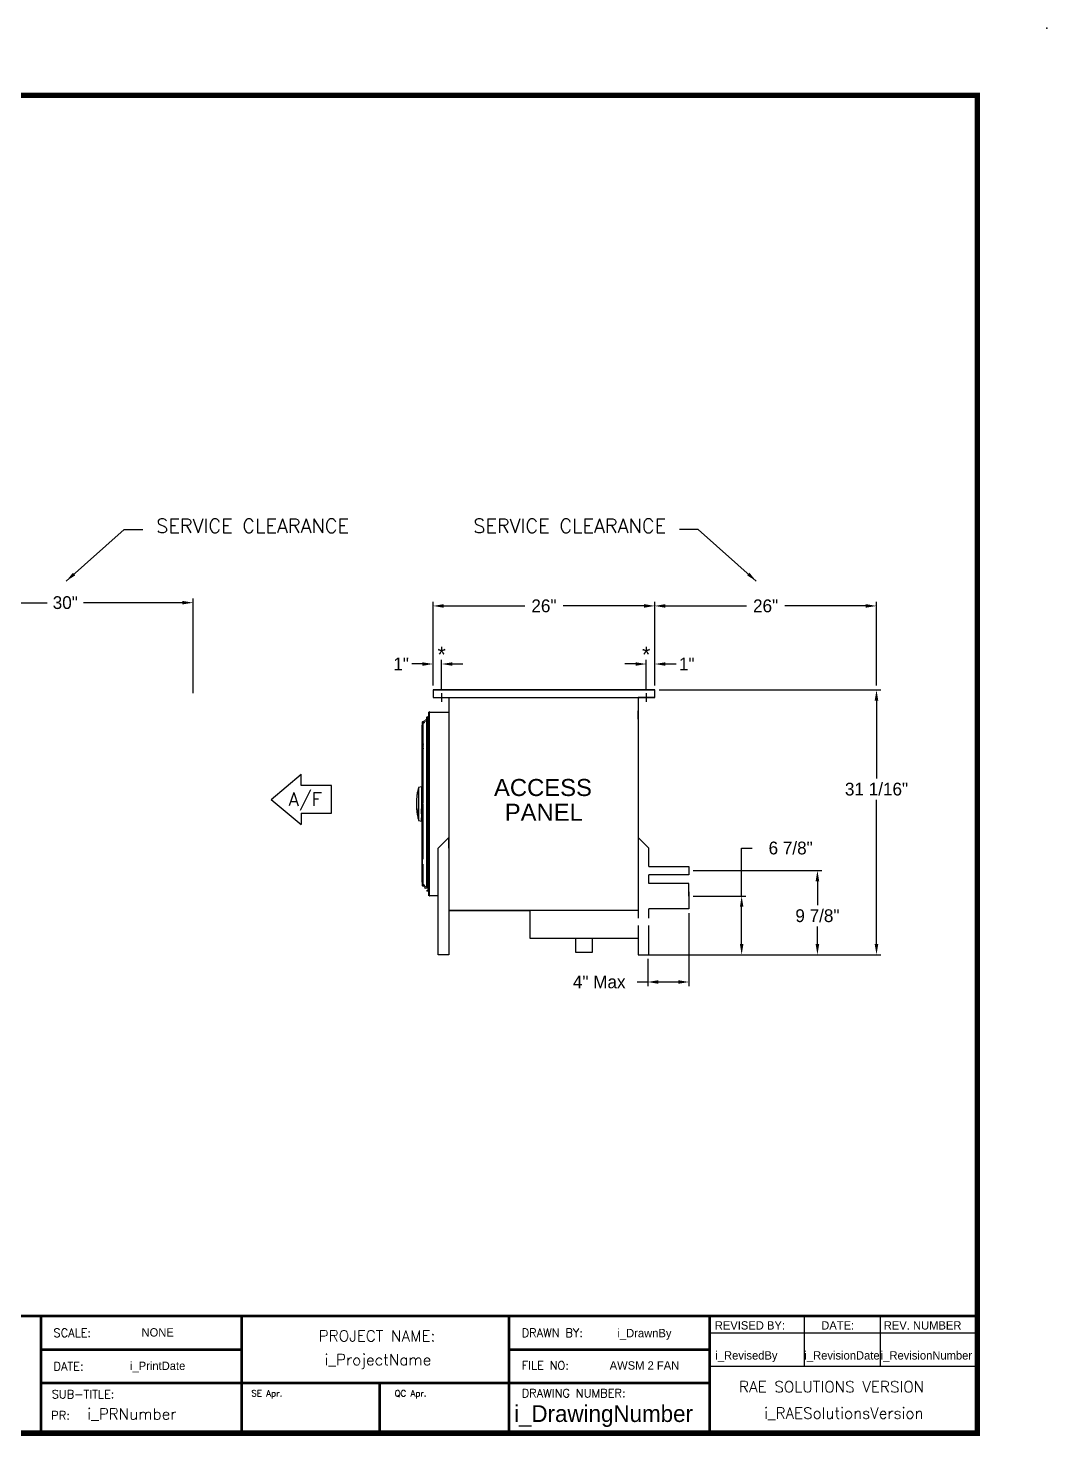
# Model space of a CAD drawing. Extents: x -12 to 259, y -8 to 165.
# Drawn here: x 139.7 to 259.2, y -0.3 to 164.8 of the extents above; entities that cross this region are included whole.
import ezdxf
from ezdxf.enums import TextEntityAlignment as Align

# ---------------------------------------------------------------- set-up
doc = ezdxf.new("R2010")
doc.units = 0
doc.header["$MEASUREMENT"] = 0
doc.layers.get('0').update_dxf_attribs({"linetype": 'CONTINUOUS'})
doc.layers.get('Defpoints').update_dxf_attribs({"linetype": 'CONTINUOUS'})
doc.layers.add('0 Unit', color=7, linetype='CONTINUOUS')
doc.styles.add('dimentions', font='arial.ttf')
doc.styles.add('SIMPLEX', font='SIMPLEX')
doc.dimstyles.get("Standard").update_dxf_attribs({"dimtxt": 1.5, "dimasz": 1.25, "dimexe": 0.5, "dimexo": 0.5, "dimgap": 0.5, "dimtad": 0, "dimtih": 1, "dimtoh": 1, "dimdec": 4, "dimzin": 0, "dimdsep": 46, "dimlunit": 5, "dimtxsty": 'STANDARD', "dimcen": 0.09, "dimadec": 0, "dimazin": 0, "dimtfac": 1, "dimtdec": 4, "dimtofl": 0, "dimtmove": 0, "dimatfit": 3, "dimfxl": 1, "dimfrac": 2, "dimtolj": 1, "dimtzin": 0, "dimarcsym": 0})

# ---------------------------------------------------------------- blocks, each defined once
blk = doc.blocks.new('*D59')
at = {"layer": '0 Unit', "color": 0, "lineweight": -2}
for p, q in [((129.08, 86.79), (129.08, 97.9)), ((159.08, 86.79), (159.08, 97.9)), ((130.33, 97.4), (141.95, 97.4)), ((157.83, 97.4), (146.2, 97.4))]:
    blk.add_line(p, q, dxfattribs=at)
at = {"layer": '0 Unit', "color": 0}
for points in [[(130.33, 97.61), (130.33, 97.2), (129.08, 97.4)], [(157.83, 97.61), (157.83, 97.2), (159.08, 97.4)]]:
    blk.add_solid(points, dxfattribs=at)
at = {"layer": 'Defpoints', "color": 0}
for p in [(159.08, 97.4), (129.08, 86.29), (159.08, 86.29)]:
    blk.add_point(p, dxfattribs=at)
at = {"layer": '0 Unit', "color": 0, "insert": (144.08, 97.4), "char_height": 1.5, "attachment_point": 5}
blk.add_mtext('\\A1;30"', dxfattribs=at)
blk = doc.blocks.new('*D73')
at = {"color": 0, "lineweight": -2}
for p, q in [((213.73, 87.17), (239.74, 87.17)), ((239.24, 85.92), (239.24, 76.78)), ((239.24, 57.36), (239.24, 74.28)), ((212.42, 56.11), (239.74, 56.11))]:
    blk.add_line(p, q, dxfattribs=at)
at = {"color": 0}
for points in [[(239.03, 85.92), (239.45, 85.92), (239.24, 87.17)], [(239.03, 57.36), (239.45, 57.36), (239.24, 56.11)]]:
    blk.add_solid(points, dxfattribs=at)
at = {"layer": 'Defpoints', "color": 0}
for p in [(213.23, 87.17), (211.92, 56.11), (239.24, 56.11)]:
    blk.add_point(p, dxfattribs=at)
at = {"color": 0, "insert": (239.24, 75.53), "char_height": 1.5, "attachment_point": 5}
blk.add_mtext('\\A1;31 1/16"', dxfattribs=at)
blk = doc.blocks.new('*D74')
at = {"color": 0, "lineweight": -2}
for p, q in [((187.23, 87.67), (187.23, 97.52)), ((213.23, 87.67), (213.23, 97.52)), ((188.48, 97.02), (197.98, 97.02)), ((211.98, 97.02), (202.48, 97.02))]:
    blk.add_line(p, q, dxfattribs=at)
at = {"color": 0}
for points in [[(188.48, 97.23), (188.48, 96.81), (187.23, 97.02)], [(211.98, 97.23), (211.98, 96.81), (213.23, 97.02)]]:
    blk.add_solid(points, dxfattribs=at)
at = {"layer": 'Defpoints', "color": 0}
for p in [(213.23, 97.02), (187.23, 87.17), (213.23, 87.17)]:
    blk.add_point(p, dxfattribs=at)
at = {"color": 0, "insert": (200.23, 97.02), "char_height": 1.5, "attachment_point": 5}
blk.add_mtext('\\A1;26"', dxfattribs=at)
blk = doc.blocks.new('*D75')
at = {"color": 0, "lineweight": -2}
for p, q in [((185.98, 90.21), (184.73, 90.21)), ((187.23, 87.67), (187.23, 90.71)), ((188.23, 87.29), (188.23, 90.71)), ((189.48, 90.21), (190.73, 90.21))]:
    blk.add_line(p, q, dxfattribs=at)
at = {"color": 0}
for points in [[(185.98, 90.41), (185.98, 90), (187.23, 90.21)], [(189.48, 90.41), (189.48, 90), (188.23, 90.21)]]:
    blk.add_solid(points, dxfattribs=at)
at = {"layer": 'Defpoints', "color": 0}
for p in [(187.23, 90.21), (187.23, 87.17), (188.23, 86.79)]:
    blk.add_point(p, dxfattribs=at)
at = {"color": 0, "insert": (183.48, 90.21), "char_height": 1.5, "attachment_point": 5}
blk.add_mtext('\\A1;1"', dxfattribs=at)
blk = doc.blocks.new('*D76')
at = {"color": 0, "lineweight": -2}
for p, q in [((210.98, 90.21), (209.73, 90.21)), ((212.23, 87.29), (212.23, 90.71)), ((213.23, 87.67), (213.23, 90.71)), ((214.48, 90.21), (215.73, 90.21))]:
    blk.add_line(p, q, dxfattribs=at)
at = {"color": 0}
for points in [[(210.98, 90.41), (210.98, 90), (212.23, 90.21)], [(214.48, 90.41), (214.48, 90), (213.23, 90.21)]]:
    blk.add_solid(points, dxfattribs=at)
at = {"layer": 'Defpoints', "color": 0}
for p in [(213.23, 90.21), (212.23, 86.79), (213.23, 87.17)]:
    blk.add_point(p, dxfattribs=at)
at = {"color": 0, "insert": (216.98, 90.21), "char_height": 1.5, "attachment_point": 5}
blk.add_mtext('\\A1;1"', dxfattribs=at)
blk = doc.blocks.new('*D77')
at = {"color": 0, "lineweight": -2}
for p, q in [((213.23, 87.67), (213.23, 97.52)), ((239.23, 87.67), (239.23, 97.52)), ((214.48, 97.02), (223.98, 97.02)), ((237.98, 97.02), (228.48, 97.02))]:
    blk.add_line(p, q, dxfattribs=at)
at = {"color": 0}
for points in [[(214.48, 97.23), (214.48, 96.81), (213.23, 97.02)], [(237.98, 97.23), (237.98, 96.81), (239.23, 97.02)]]:
    blk.add_solid(points, dxfattribs=at)
at = {"layer": 'Defpoints', "color": 0}
for p in [(239.23, 97.02), (213.23, 87.17), (239.23, 87.17)]:
    blk.add_point(p, dxfattribs=at)
at = {"color": 0, "insert": (226.23, 97.02), "char_height": 1.5, "attachment_point": 5}
blk.add_mtext('\\A1;26"', dxfattribs=at)
blk = doc.blocks.new('*D78')
at = {"color": 0, "linetype": 'Continuous', "lineweight": -2}
for p, q in [((217.73, 65.98), (232.81, 65.98)), ((232.31, 64.73), (232.31, 61.93)), ((232.31, 57.36), (232.31, 59.43)), ((213.04, 56.11), (232.81, 56.11))]:
    blk.add_line(p, q, dxfattribs=at)
at = {"color": 0, "linetype": 'Continuous'}
for points in [[(232.1, 64.73), (232.52, 64.73), (232.31, 65.98)], [(232.1, 57.36), (232.52, 57.36), (232.31, 56.11)]]:
    blk.add_solid(points, dxfattribs=at)
at = {"layer": 'Defpoints', "color": 0, "linetype": 'Continuous'}
for p in [(217.23, 65.98), (232.31, 65.98), (212.54, 56.11)]:
    blk.add_point(p, dxfattribs=at)
at = {"color": 0, "linetype": 'Continuous', "insert": (232.31, 60.68), "char_height": 1.5, "attachment_point": 5}
blk.add_mtext('\\A1;9 7/8"', dxfattribs=at)
blk = doc.blocks.new('*D79')
at = {"color": 0, "lineweight": -2}
for p, q in [((223.42, 62.98), (223.42, 68.62)), ((223.42, 68.62), (224.67, 68.62)), ((217.73, 62.98), (223.92, 62.98)), ((223.42, 57.36), (223.42, 61.73)), ((217.73, 56.11), (223.92, 56.11))]:
    blk.add_line(p, q, dxfattribs=at)
at = {"color": 0}
for points in [[(223.22, 61.73), (223.63, 61.73), (223.42, 62.98)], [(223.22, 57.36), (223.63, 57.36), (223.42, 56.11)]]:
    blk.add_solid(points, dxfattribs=at)
at = {"layer": 'Defpoints', "color": 0}
for p in [(217.23, 62.98), (223.42, 62.98), (217.23, 56.11)]:
    blk.add_point(p, dxfattribs=at)
at = {"color": 0, "insert": (229.17, 68.62), "char_height": 1.5, "attachment_point": 5}
blk.add_mtext('\\A1;6 7/8"', dxfattribs=at)

msp = doc.modelspace()

# ---------------------------------------------------------------- linework, layer by layer
at = {"lineweight": 30}
for p, q in [((187.22785, 87.16614), (190.47785, 87.16614)), ((187.22785, 87.16614), (213.22785, 87.16614)), ((187.22785, 87.16614), (187.22785, 86.29114)), ((213.22785, 87.16614), (187.22785, 87.16614)), ((187.22785, 86.29114), (213.22785, 86.29114)), ((213.22785, 86.29114), (213.22785, 87.16614)), ((168.21517, 74.32653), (171.75635, 77.2774)), ((171.75635, 75.94951), (171.75635, 77.2774)), ((175.29754, 75.94951), (171.75635, 75.94951)), ((175.29754, 72.70355), (175.29754, 75.94951)), ((168.21517, 74.32653), (171.75635, 71.37566)), ((171.75635, 72.70355), (171.75635, 71.37566)), ((171.75635, 72.70355), (175.29754, 72.70355))]:
    msp.add_line(p, q, dxfattribs=at)
for p, q in [((187.22785, 86.29114), (188.22785, 86.29114)), ((188.22785, 86.79114), (188.22785, 85.79114)), ((189.0716, 86.29114), (189.0716, 61.29114)), ((189.0716, 86.29114), (189.0716, 56.11414)), ((213.22785, 86.29114), (211.29035, 86.29114)), ((211.29035, 86.29114), (211.29035, 61.29114)), ((211.29035, 86.29114), (211.29035, 60.41614)), ((212.22785, 86.79114), (212.22785, 85.79114)), ((186.71722, 84.57855), (189.16535, 84.57855)), ((189.0716, 85.06171), (189.0716, 62.52057)), ((211.29035, 83.72864), (211.29035, 84.72864)), ((189.0716, 69.86414), (187.8216, 68.61414)), ((189.0716, 68.61414), (189.0716, 69.86414)), ((211.29035, 69.86414), (212.54035, 68.61414)), ((187.8216, 56.11414), (187.8216, 68.61414)), ((212.54035, 66.47864), (212.54035, 68.61414)), ((212.54035, 66.47864), (217.22785, 66.47864)), ((217.22785, 66.47864), (217.22785, 65.47864)), ((212.54035, 64.47864), (212.54035, 65.47864)), ((217.22785, 65.47864), (212.54035, 65.47864)), ((217.22785, 64.47864), (212.54035, 64.47864)), ((217.22785, 62.97864), (217.22785, 64.47864)), ((217.22785, 63.47864), (217.22785, 62.47864)), ((217.22785, 62.97864), (217.22785, 61.47864)), ((211.29035, 61.29114), (189.0716, 61.29114)), ((189.0716, 61.29114), (198.5716, 61.29114)), ((198.5716, 61.29114), (198.5716, 58.66614)), ((211.29035, 61.29114), (211.29035, 60.41614)), ((212.54035, 60.41614), (212.54035, 61.47864)), ((217.22785, 61.47864), (212.54035, 61.47864)), ((211.29035, 59.54114), (211.29035, 58.72864)), ((211.29035, 59.54114), (211.29035, 56.11414)), ((212.54035, 56.11414), (212.54035, 59.54114)), ((198.5716, 58.66614), (198.5716, 58.04114)), ((198.5716, 58.04114), (211.29035, 58.04114)), ((203.92391, 58.04114), (203.92391, 56.40202)), ((203.92391, 58.04114), (205.93803, 58.04114)), ((205.93803, 56.40202), (205.93803, 58.04114)), ((203.92391, 56.40202), (205.93803, 56.40202)), ((189.0716, 56.11414), (187.8216, 56.11414)), ((211.29035, 56.11414), (212.54035, 56.11414)), ((141.2248, 13.73019), (219.68301, 13.73019)), ((141.2248, 0.00001), (141.2248, 13.73019)), ((164.76226, 13.73019), (164.76226, 0.00001)), ((196.14554, 13.73019), (196.14554, 5.88437)), ((219.68301, 13.73019), (219.68301, 0.00001)), ((219.68301, 13.73019), (251.06629, 13.73019)), ((219.68301, 13.73019), (219.68301, 11.76874)), ((230.75634, 13.73019), (230.75634, 7.84583)), ((239.6742, 13.73019), (239.6742, 7.84583)), ((219.68301, 11.76874), (251.06629, 11.76874)), ((164.76226, 9.80728), (141.2248, 9.80728)), ((196.14554, 9.80728), (219.68301, 9.80728)), ((196.14554, 5.88437), (196.14554, 9.80728)), ((219.68301, 7.84583), (251.06629, 7.84583)), ((219.68301, 5.88437), (141.2248, 5.88437)), ((180.94426, 5.88437), (180.94426, 0.00001)), ((196.14554, 5.88437), (196.14554, 0.00001))]:
    msp.add_line(p, q)
at = {"color": 7, "linetype": 'Continuous', "lineweight": 25}
for p, q in [((186.80048, 63.01424), (186.80048, 84.58904)), ((185.91997, 82.99455), (185.91997, 64.60872)), ((185.95392, 83.3725), (185.95392, 64.23077)), ((186.06416, 80.85413), (186.06416, 83.37244)), ((186.2426, 83.54047), (186.12033, 83.45139)), ((186.18423, 83.36156), (186.2426, 83.40409)), ((186.47115, 83.70699), (186.35284, 83.62078)), ((186.35284, 83.48441), (186.47115, 83.57061)), ((186.47115, 83.93943), (186.47115, 64.03267)), ((186.56171, 83.99849), (186.56171, 83.98165)), ((186.58139, 63.95235), (186.58139, 83.93935)), ((186.58139, 83.65092), (186.59775, 83.66284)), ((186.67194, 83.81302), (186.67194, 83.99849)), ((186.02516, 80.77944), (186.02784, 80.79276)), ((186.06416, 80.56928), (186.06416, 80.78159)), ((186.06416, 80.34989), (186.06416, 80.56926)), ((186.06416, 73.8393), (186.06416, 80.27171)), ((185.85844, 75.82136), (185.52037, 75.73077)), ((185.52037, 75.73077), (185.52037, 72.43753)), ((185.91997, 75.82132), (185.85823, 75.82132)), ((185.2684, 73.80164), (185.26935, 73.71451)), ((185.26935, 73.88877), (185.26863, 73.84576)), ((185.85831, 73.24216), (185.91997, 73.23035)), ((185.92508, 73.17844), (185.85831, 73.24216)), ((186.06416, 67.32886), (186.06416, 73.76322)), ((185.52037, 72.43753), (185.52037, 71.8725)), ((185.52037, 71.8725), (185.85831, 71.78195)), ((185.92508, 72.59107), (185.85831, 72.62684)), ((185.85831, 72.62683), (185.85831, 72.3735)), ((185.85831, 72.3735), (185.85831, 72.15878)), ((185.92508, 72.10637), (185.85831, 72.15879)), ((185.85831, 71.86099), (185.85831, 72.15878)), ((185.85831, 72.15878), (185.91997, 72.15246)), ((185.92508, 71.81392), (185.85831, 71.861)), ((185.85831, 71.86099), (185.85831, 71.78195)), ((185.85831, 71.78195), (185.91997, 71.78195)), ((186.06416, 64.23084), (186.06416, 66.75005)), ((186.12033, 64.15189), (186.2426, 64.06281)), ((186.2426, 64.19919), (186.18423, 64.24172)), ((186.47115, 64.03267), (186.35284, 64.11887)), ((186.35284, 63.98249), (186.47115, 63.89629)), ((186.56171, 63.62169), (186.56171, 63.60479)), ((186.59775, 63.94044), (186.58139, 63.95235)), ((186.67194, 63.60479), (186.67194, 63.79026)), ((187.8238, 63.01424), (186.80048, 63.01424))]:
    msp.add_line(p, q, dxfattribs=at)
at = {"color": 8, "linetype": 'Continuous', "lineweight": 25}
msp.add_line((186.00904, 83.42762), (186.00904, 80.60824), dxfattribs=at)
at = {"linetype": 'Continuous'}
for p, q in [((217.22785, 60.97864), (217.22785, 52.41431)), ((212.41535, 55.61414), (212.41535, 52.41431)), ((211.16535, 52.91431), (212.41535, 52.91431)), ((213.66535, 52.91431), (215.97785, 52.91431))]:
    msp.add_line(p, q, dxfattribs=at)
for points, const_width in [([(0.00002, 0.00001), (251.06629, 0.00001), (251.06629, 156.91642), (0.00002, 156.91642), (0.00002, 0.00001)], 0.62767), ([(251.06629, 13.73019), (62.76659, 13.73019), (62.76659, 0.00001)], 0.31383), ([(141.2248, 13.73019), (141.2248, 0.00001)], 0.31383), ([(164.76226, 13.73019), (164.76226, 0.00001)], 0.31383), ([(196.14554, 13.73019), (196.14554, 0.00001)], 0.31383), ([(219.68301, 0.00001), (219.68301, 13.73019), (251.06629, 13.73019)], 0.31383), ([(164.76226, 9.80728), (141.2248, 9.80728)], 0.31383), ([(219.68301, 9.80728), (196.14554, 9.80728), (196.14554, 0.00001)], 0.31383), ([(219.68301, 5.88437), (141.2248, 5.88437)], 0.31383), ([(180.94426, 5.88437), (180.94426, 0.00001)], 0.31383)]:
    msp.add_lwpolyline(points, dxfattribs=dict(const_width=const_width))
at = {"color": 7, "linetype": 'Continuous', "lineweight": 25}
for centre, radius, start, end in [((185.97509, 82.99455), 0.05512, 112.583264, 180), ((186.00904, 83.3725), 0.05512, 90, 180), ((186.28612, 83.2312), 0.27559, 126.0855525, 144.746046), ((186.28612, 83.2312), 0.22047, 126.0760116, 180), ((186.28612, 83.2312), 0.16535, 126.1005874, 179.9738408), ((186.52627, 83.93943), 0.05512, 49.8492094, 180), ((186.48297, 83.81302), 0.18898, 306.0644517, 0.0258082), ((186.00904, 64.23077), 0.05512, 180, 341.4314117), ((186.28612, 64.37208), 0.27559, 215.2334599, 233.8992617), ((186.28612, 64.37208), 0.22047, 180, 233.9239884), ((186.28612, 64.37208), 0.16535, 179.9798457, 233.9143658), ((186.29772, 63.9788), 0.05512, 270, 0), ((186.52627, 63.66384), 0.05512, 180, 310.1448803), ((186.48297, 63.79026), 0.18898, 0.0258082, 53.9033127)]:
    msp.add_arc(centre, radius, start, end, dxfattribs=at)
at = {"color": 8, "linetype": 'Continuous', "lineweight": 25}
for centre, radius, start, end in [((186.48297, 83.81302), 0.13386, 317.3320745, 360), ((189.12665, 73.8096), 3.85848, 181.4121167, 200.8300161), ((186.48297, 63.79026), 0.13386, 0, 42.6679411)]:
    msp.add_arc(centre, radius, start, end, dxfattribs=at)
at = {"color": 7, "linetype": 'Continuous', "lineweight": 25}
for points, knots in [([(186.71722, 63.02473), (186.71722, 63.02363), (186.71722, 63.02011), (186.71722, 63.05602), (186.71722, 63.12975), (186.71722, 63.24215), (186.71722, 63.38875), (186.71722, 63.56826), (186.71722, 63.77937), (186.71722, 64.02287), (186.71722, 64.30077), (186.71722, 64.61444), (186.71722, 64.96364), (186.71722, 65.34808), (186.71722, 65.76674), (186.71722, 66.21815), (186.71722, 66.70006), (186.71722, 67.21029), (186.71722, 67.74629), (186.71722, 68.30508), (186.71722, 68.88342), (186.71722, 69.47802), (186.71722, 70.08555), (186.71722, 70.70193), (186.71722, 71.32353), (186.71722, 71.94679), (186.71722, 72.56902), (186.71722, 73.18719), (186.71722, 73.80163), (186.71722, 74.41607), (186.71722, 75.03424), (186.71722, 75.65647), (186.71722, 76.27974), (186.71722, 76.90134), (186.71722, 77.51771), (186.71722, 78.12524), (186.71722, 78.71984), (186.71722, 79.29819), (186.71722, 79.85698), (186.71722, 80.39298), (186.71722, 80.90321), (186.71722, 81.38511), (186.71722, 81.83653), (186.71722, 82.25519), (186.71722, 82.63963), (186.71722, 82.98883), (186.71722, 83.3025), (186.71722, 83.5804), (186.71722, 83.8239), (186.71722, 84.03501), (186.71722, 84.21452), (186.71722, 84.36112), (186.71722, 84.47353), (186.71722, 84.54725), (186.71722, 84.58316), (186.71722, 84.57964), (186.71722, 84.57855)], [0, 0, 0, 0, 0.008730944, 0.027931994, 0.046913054, 0.065695139, 0.084255241, 0.102571636, 0.120624033, 0.138676046, 0.156992247, 0.175552341, 0.19433462, 0.213316092, 0.232516745, 0.25184514, 0.27127316, 0.29077191, 0.310312039, 0.329851723, 0.349350237, 0.368778278, 0.388106921, 0.407307958, 0.426289027, 0.445071103, 0.463631204, 0.481947581, 0.500000002, 0.518052005, 0.536368209, 0.554928311, 0.573710576, 0.592692032, 0.611892681, 0.631221111, 0.650649107, 0.670147852, 0.689687977, 0.709227689, 0.728726227, 0.748154253, 0.767482868, 0.786683889, 0.805664969, 0.824447085, 0.843007141, 0.861323571, 0.879375974, 0.897427965, 0.915744176, 0.934304257, 0.953086565, 0.972068006, 0.991268674, 1, 1, 1, 1]), ([(186.78407, 63.01424), (186.78407, 63.04741), (186.78407, 63.11375), (186.78407, 63.26176), (186.78407, 63.44465), (186.78407, 63.66527), (186.78407, 63.9219), (186.78407, 64.21388), (186.78407, 64.54009), (186.78407, 64.89938), (186.78407, 65.29047), (186.78407, 65.71196), (186.78407, 66.16234), (186.78407, 66.64002), (186.78407, 67.14327), (186.78407, 67.67031), (186.78407, 68.21925), (186.78407, 68.78812), (186.78408, 69.37491), (186.78408, 69.97751), (186.78408, 70.59376), (186.78408, 71.22148), (186.78408, 71.85841), (186.78408, 72.50228), (186.78408, 73.1508), (186.78408, 73.80163), (186.78408, 74.45247), (186.78408, 75.10098), (186.78408, 75.74486), (186.78408, 76.38179), (186.78408, 77.0095), (186.78408, 77.62576), (186.78408, 78.22836), (186.78408, 78.81514), (186.78408, 79.38402), (186.78408, 79.93296), (186.78408, 80.46), (186.78408, 80.96325), (186.78408, 81.44093), (186.78408, 81.89131), (186.78408, 82.3128), (186.78408, 82.7039), (186.78408, 83.06319), (186.78408, 83.3894), (186.78408, 83.68137), (186.78408, 83.938), (186.78408, 84.15863), (186.78408, 84.34152), (186.78408, 84.48953), (186.78408, 84.55587), (186.78408, 84.58903)], [0, 0, 0, 0, 0.020833341, 0.041666649, 0.062500025, 0.083333348, 0.10416665, 0.125000003, 0.145833305, 0.166666676, 0.187499975, 0.208333362, 0.229166682, 0.250000014, 0.270833324, 0.291666641, 0.312500008, 0.333333345, 0.354166645, 0.374999961, 0.395833341, 0.416666662, 0.437499982, 0.458333304, 0.479166654, 0.499999996, 0.5208333, 0.541666643, 0.562500002, 0.583333322, 0.604166643, 0.624999982, 0.645833333, 0.66666665, 0.687499987, 0.708333313, 0.729166645, 0.749999969, 0.77083333, 0.791666663, 0.812499992, 0.833333314, 0.85416669, 0.874999996, 0.895833345, 0.916666664, 0.937500004, 0.958333335, 0.979166683, 1, 1, 1, 1]), ([(186.80048, 84.58904), (186.79971, 84.58904), (186.79806, 84.58904), (186.79477, 84.58904), (186.78892, 84.58904), (186.78615, 84.58904), (186.78408, 84.58904)], [0, 0, 0, 0, 0.069369898, 0.150288314, 0.366562045, 1, 1, 1, 1]), ([(186.06124, 83.39003), (186.06122, 83.39014), (186.06027, 83.39592), (186.05375, 83.40558), (186.04171, 83.41815), (186.02603, 83.4262), (186.01425, 83.42719), (186.00904, 83.42762)], [0, 0, 0, 0, 0.005262454, 0.256426666, 0.484169872, 0.772242856, 1, 1, 1, 1]), ([(186.06404, 83.37199), (186.06408, 83.37257), (186.06436, 83.37644), (186.06332, 83.3823), (186.06204, 83.38798), (186.06112, 83.39058), (186.06126, 83.39014), (186.0613, 83.39004)], [0, 0, 0, 0, 0.04741373, 0.314362834, 0.601455032, 0.900691931, 1, 1, 1, 1]), ([(186.57827, 83.95764), (186.57667, 83.96137), (186.57347, 83.96882), (186.56733, 83.97639), (186.56316, 83.98046), (186.56121, 83.98209), (186.56176, 83.9816), (186.56179, 83.98158)], [0, 0, 0, 0, 0.247599308, 0.495477844, 0.735791645, 0.987351896, 1, 1, 1, 1]), ([(186.61682, 83.99849), (186.6096, 83.99849), (186.59516, 83.99849), (186.57694, 83.99849), (186.5642, 83.99849), (186.56254, 83.99849), (186.56171, 83.99849)], [0, 0, 0, 0, 0.250009436, 0.49999856, 0.750006603, 1, 1, 1, 1]), ([(186.58096, 83.93851), (186.58109, 83.94075), (186.58147, 83.94737), (186.57954, 83.95355), (186.57827, 83.95764)], [0, 0, 0, 0, 0.338983671, 1, 1, 1, 1]), ([(186.67194, 83.99849), (186.67111, 83.99849), (186.66945, 83.99849), (186.65671, 83.99849), (186.63849, 83.99849), (186.62405, 83.99849), (186.61682, 83.99849)], [0, 0, 0, 0, 0.2499958, 0.499998669, 0.750001539, 1, 1, 1, 1]), ([(186.78408, 83.35), (186.77826, 83.35929), (186.75321, 83.39925), (186.72536, 83.48542), (186.72006, 83.56317), (186.71722, 83.60479)], [0, 0, 0, 0, 0.123381451, 0.530690224, 1, 1, 1, 1]), ([(186.06362, 80.84967), (186.06331, 80.84881), (186.06261, 80.84681), (186.06139, 80.8403), (186.06125, 80.83365), (186.06117, 80.83022)], [0, 0, 0, 0, 0.264909813, 0.620370277, 1, 1, 1, 1]), ([(186.06117, 80.83022), (186.06129, 80.82646), (186.06152, 80.81924), (186.06273, 80.80725), (186.06384, 80.79579), (186.0642, 80.78584), (186.06421, 80.77939), (186.06375, 80.77673), (186.06373, 80.77663)], [0, 0, 0, 0, 0.256984443, 0.494838178, 0.685211629, 0.860019768, 0.99477123, 1, 1, 1, 1]), ([(186.06389, 80.34537), (186.06385, 80.34526), (186.06368, 80.34479), (186.06269, 80.3412), (186.06154, 80.33458), (186.0613, 80.32773), (186.06117, 80.32418)], [0, 0, 0, 0, 0.078944403, 0.332949462, 0.6536099, 1, 1, 1, 1]), ([(186.06117, 80.32418), (186.06125, 80.32015), (186.0614, 80.31235), (186.06259, 80.2996), (186.06377, 80.28745), (186.06421, 80.27699), (186.06422, 80.27011), (186.06374, 80.2673), (186.06371, 80.26711)], [0, 0, 0, 0, 0.252688048, 0.489316808, 0.678077071, 0.85570664, 0.990276093, 1, 1, 1, 1]), ([(185.52037, 75.73063), (185.4915, 75.61605), (185.43749, 75.40164), (185.37926, 75.09841), (185.3388, 74.83894), (185.3125, 74.62424), (185.29689, 74.46263), (185.28731, 74.34019), (185.28037, 74.23346), (185.27428, 74.1115), (185.26938, 73.9647), (185.26874, 73.85869), (185.2684, 73.80164)], [0, 0, 0, 0, 0.181669501, 0.339925915, 0.474540189, 0.585393301, 0.672445097, 0.724144689, 0.774206209, 0.836930359, 0.912235419, 1, 1, 1, 1]), ([(185.85831, 75.81962), (185.85831, 75.81755), (185.85831, 75.81317), (185.85831, 75.7626), (185.85831, 75.67871), (185.85831, 75.56064), (185.85831, 75.41163), (185.85831, 75.234), (185.85831, 75.03099), (185.85831, 74.80618), (185.85831, 74.56355), (185.85831, 74.30743), (185.85831, 74.04229), (185.85831, 73.77307), (185.85831, 73.50364), (185.85831, 73.32932), (185.85831, 73.24216)], [0, 0, 0, 0, 0.064332586, 0.13630709, 0.208281259, 0.280255659, 0.352230296, 0.424204672, 0.496179049, 0.568153685, 0.640128086, 0.712102254, 0.784076759, 0.856051362, 0.928025764, 1, 1, 1, 1]), ([(185.2684, 73.80164), (185.26864, 73.75315), (185.26908, 73.66543), (185.27251, 73.54176), (185.27776, 73.41586), (185.28683, 73.26322), (185.3031, 73.06701), (185.33004, 72.82719), (185.37203, 72.54519), (185.43288, 72.22109), (185.49001, 71.99355), (185.52037, 71.87264)], [0, 0, 0, 0, 0.074544589, 0.134860367, 0.19044633, 0.268286265, 0.370011836, 0.493176373, 0.639338267, 0.808364802, 1, 1, 1, 1]), ([(185.85831, 72.62683), (185.85831, 72.6904), (185.85831, 72.81753), (185.85831, 73.0244), (185.85831, 73.16957), (185.85831, 73.24216)], [0, 0, 0, 0, 0.333333944, 0.666665993, 1, 1, 1, 1]), ([(186.06129, 64.21323), (186.06125, 64.21311), (186.06104, 64.21247), (186.06212, 64.21581), (186.06398, 64.22253), (186.06395, 64.22941), (186.06394, 64.23211)], [0, 0, 0, 0, 0.074882812, 0.428426322, 0.775207795, 1, 1, 1, 1]), ([(186.2426, 63.98047), (186.24385, 63.97116), (186.24631, 63.95288), (186.26944, 63.92764), (186.2866, 63.92524), (186.29772, 63.92369)], [0, 0, 0, 0, 0.267331974, 0.524932535, 1, 1, 1, 1]), ([(186.56171, 63.60479), (186.56254, 63.60479), (186.5642, 63.60479), (186.57694, 63.60479), (186.59516, 63.60479), (186.6096, 63.60479), (186.61682, 63.60479)], [0, 0, 0, 0, 0.249993397, 0.50000144, 0.749990564, 1, 1, 1, 1]), ([(186.56179, 63.6217), (186.56208, 63.62193), (186.56267, 63.6224), (186.56764, 63.6271), (186.57378, 63.63518), (186.57882, 63.6461), (186.58153, 63.65662), (186.58109, 63.66316), (186.58094, 63.66537)], [0, 0, 0, 0, 0.182639541, 0.375120909, 0.557293303, 0.730739614, 0.909196802, 1, 1, 1, 1]), ([(186.67194, 63.60479), (186.67111, 63.60479), (186.66945, 63.60479), (186.65671, 63.60479), (186.63849, 63.60479), (186.62405, 63.60479), (186.61682, 63.60479)], [0, 0, 0, 0, 0.2499958, 0.499998669, 0.750001539, 1, 1, 1, 1]), ([(186.71722, 63.99849), (186.72006, 64.04011), (186.72536, 64.11785), (186.75321, 64.20403), (186.77825, 64.24398), (186.78407, 64.25327)], [0, 0, 0, 0, 0.469322584, 0.8766352, 1, 1, 1, 1]), ([(186.78407, 63.01424), (186.78615, 63.01424), (186.78893, 63.01424), (186.79478, 63.01424), (186.79806, 63.01424), (186.79972, 63.01424), (186.80048, 63.01424)], [0, 0, 0, 0, 0.633463255, 0.850525728, 0.931193005, 1, 1, 1, 1])]:
    msp.add_open_spline(points, degree=3, knots=knots, dxfattribs=at)
at = {"color": 8, "linetype": 'Continuous', "lineweight": 25}
for points, knots in [([(186.06564, 83.2312), (186.07287, 83.2312), (186.08731, 83.2312), (186.10553, 83.2312), (186.11827, 83.2312), (186.11993, 83.2312), (186.12076, 83.2312)], [0, 0, 0, 0, 0.249998461, 0.500001331, 0.7500042, 1, 1, 1, 1]), ([(186.12383, 83.45394), (186.12432, 83.45327), (186.1253, 83.45193), (186.1328, 83.44163), (186.14353, 83.42691), (186.15204, 83.41523), (186.15629, 83.40939)], [0, 0, 0, 0, 0.249996878, 0.500001723, 0.749995382, 1, 1, 1, 1]), ([(186.15629, 83.40939), (186.16054, 83.40356), (186.16905, 83.39188), (186.17977, 83.37716), (186.18728, 83.36686), (186.18825, 83.36552), (186.18874, 83.36485)], [0, 0, 0, 0, 0.2500024, 0.499998837, 0.750002636, 1, 1, 1, 1]), ([(186.58139, 83.81302), (186.58598, 83.81302), (186.59629, 83.81302), (186.6095, 83.81302), (186.61682, 83.81302)], [0, 0, 0, 0, 0.445089655, 1, 1, 1, 1]), ([(186.59424, 83.66029), (186.59372, 83.66101), (186.59267, 83.66245), (186.5873, 83.66981), (186.58254, 83.67635), (186.58139, 83.67793)], [0, 0, 0, 0, 0.431430838, 0.862875485, 1, 1, 1, 1]), ([(186.61682, 83.81302), (186.62405, 83.81302), (186.63849, 83.81302), (186.65671, 83.81302), (186.66945, 83.81302), (186.67111, 83.81302), (186.67194, 83.81302)], [0, 0, 0, 0, 0.249998461, 0.500001331, 0.7500042, 1, 1, 1, 1]), ([(186.00904, 80.60824), (186.01425, 80.60793), (186.02605, 80.60723), (186.04161, 80.60152), (186.05405, 80.59271), (186.06245, 80.58191), (186.06358, 80.57355), (186.06416, 80.56926)], [0, 0, 0, 0, 0.180835144, 0.409552424, 0.590378347, 0.789787931, 1, 1, 1, 1]), ([(186.12076, 64.37207), (186.11993, 64.37207), (186.11827, 64.37207), (186.10553, 64.37207), (186.08731, 64.37207), (186.07287, 64.37207), (186.06564, 64.37207)], [0, 0, 0, 0, 0.2499958, 0.499998669, 0.750001539, 1, 1, 1, 1]), ([(186.15629, 64.19388), (186.15204, 64.18804), (186.14353, 64.17637), (186.1328, 64.16165), (186.1253, 64.15134), (186.12432, 64.15001), (186.12383, 64.14934)], [0, 0, 0, 0, 0.250017913, 0.500006357, 0.750009809, 1, 1, 1, 1]), ([(186.18874, 64.23843), (186.18825, 64.23776), (186.18728, 64.23642), (186.17977, 64.22612), (186.16905, 64.21139), (186.16054, 64.19972), (186.15629, 64.19388)], [0, 0, 0, 0, 0.249998823, 0.500006606, 0.749999381, 1, 1, 1, 1]), ([(186.58139, 63.92535), (186.58254, 63.92693), (186.5873, 63.93346), (186.59267, 63.94083), (186.59372, 63.94227), (186.59424, 63.94299)], [0, 0, 0, 0, 0.137113425, 0.568565796, 1, 1, 1, 1]), ([(186.61682, 63.79026), (186.6095, 63.79026), (186.59629, 63.79026), (186.58598, 63.79026), (186.58139, 63.79026)], [0, 0, 0, 0, 0.554910345, 1, 1, 1, 1]), ([(186.67194, 63.79026), (186.67111, 63.79026), (186.66945, 63.79026), (186.65671, 63.79026), (186.63849, 63.79026), (186.62405, 63.79026), (186.61682, 63.79026)], [0, 0, 0, 0, 0.2499958, 0.499998669, 0.750001539, 1, 1, 1, 1])]:
    msp.add_open_spline(points, degree=3, knots=knots, dxfattribs=at)
for p in [(259.22347, 164.78333), (219.68301, 0.00001)]:
    msp.add_point(p)
at = {"linetype": 'Continuous'}
for points in [[(213.66535, 53.12264), (213.66535, 52.70597), (212.41535, 52.91431)], [(215.97785, 53.12264), (215.97785, 52.70597), (217.22785, 52.91431)]]:
    msp.add_solid(points, dxfattribs=at)

# ---------------------------------------------------------------- texts
for s, height, p in [('*', 1.87063, (188.23051, 90.38362)), ('*', 1.87063, (212.23051, 90.38362)), ('NONE', 0.980728, (154.91859, 11.33019)), ('i_DrawnBy', 0.980728, (212.02132, 11.24606)), ('i_PrintDate', 0.9807276, (154.91859, 7.40728)), ('AWSM 2 FAN', 0.980728, (212.02132, 7.45162)), ('i_RevisedBy', 0.9807276, (223.98073, 8.63256)), ('i_RevisionDate', 0.9807276, (235.19268, 8.63256)), ('i_RevisionNumber', 0.9807276, (245.09657, 8.63256)), ('i_DrawingNumber', 1.9614552, (207.21832, 1.31239))]:
    msp.add_text(s, height=height).set_placement(p, align=Align.CENTER)
at = {"lineweight": 30}
for s, height, style, p in [('ACCESS', 2, 'dimentions', (194.37147, 74.72593)), ('A/F', 1.577, 'SIMPLEX', (170.26781, 73.56388)), ('PANEL', 2, 'dimentions', (195.6363, 71.81926)), ('SE Apr.', 0.735546, 'SIMPLEX', (165.91453, 4.29907)), ('QC Apr.', 0.735546, 'SIMPLEX', (182.71386, 4.29907))]:
    msp.add_text(s, height=height, dxfattribs=dict(at, style=style)).set_placement(p)
at = {"style": 'SIMPLEX'}
for s, height, p in [('SCALE:', 0.980728, (142.69589, 11.27837)), ('DRAWN BY:', 0.980728, (197.61663, 11.27837)), ('DATE:', 0.980728, (142.69589, 7.35546)), ('FILE NO:', 0.980728, (197.61663, 7.45028)), ('SUB-TITLE:', 0.980728, (142.48337, 4.07972)), ('DRAWING NUMBER:', 0.9807276, (197.61663, 4.1988)), ('RAE SOLUTIONS VERSION', 1.3024063, (223.12133, 4.79183)), ('i_PRNumber', 1.302406, (146.67063, 1.59957))]:
    msp.add_text(s, height=height, dxfattribs=at).set_placement(p)
for s, p in [('PROJECT NAME:', (180.65089, 10.75541)), ('i_ProjectName', (180.74992, 7.96772)), ('i_RAESolutionsVersion', (235.40702, 1.69719))]:
    msp.add_text(s, height=1.3024063, dxfattribs=at).set_placement(p, align=Align.CENTER)
for s, height, p in [('REVISED BY:', 0.9807276, (220.27169, 12.14915)), ('DATE:', 0.980728, (232.76057, 12.14915)), ('REV. NUMBER', 0.9807276, (240.09459, 12.14915))]:
    msp.add_text(s, height=height).set_placement(p)
msp.add_text('PR:', height=0.980728, dxfattribs=at).set_placement((144.61715, 1.59957), align=Align.RIGHT)
at = {"linetype": 'Continuous', "insert": (206.71186, 52.91431), "char_height": 1.5, "attachment_point": 5}
msp.add_mtext('4" Max', dxfattribs=at)
at = {"layer": '0 Unit', "char_height": 1.66, "width": 34.6701003, "style": 'SIMPLEX'}
for insert, attachment_point in [((154.75077, 107.24711), 1), ((214.56285, 107.24711), 3)]:
    msp.add_mtext('SERVICE CLEARANCE', dxfattribs=dict(at, insert=insert, attachment_point=attachment_point))

# ---------------------------------------------------------------- dimensions: what is measured, and where the dimension line sits
for base, p1, p2, picture, middle in [((213.22785, 97.02084), (187.22785, 87.16614), (213.22785, 87.16614), '*D74', (200.22785, 97.02084)), ((239.22785, 97.02084), (213.22785, 87.16614), (239.22785, 87.16614), '*D77', (226.22785, 97.02084)), ((187.22785, 90.20572), (188.22785, 86.79114), (187.22785, 87.16614), '*D75', (183.47785, 90.20572)), ((213.22785, 90.20572), (212.22785, 86.79114), (213.22785, 87.16614), '*D76', (216.97785, 90.20572))]:
    dim = msp.add_linear_dim(base=base, p1=p1, p2=p2, dimstyle='Standard', override={"dimpost": '"'})
    dim.commit()
    dim.dimension.update_dxf_attribs({"geometry": picture, "text_midpoint": middle})
for base, p1, p2, picture, middle in [((239.24138, 56.11414), (213.22785, 87.16614), (211.91535, 56.11414), '*D73', (239.24138, 75.53386)), ((223.42362, 62.97864), (217.22785, 56.11414), (217.22785, 62.97864), '*D79', (229.17362, 68.61586))]:
    dim = msp.add_linear_dim(base=base, p1=p1, p2=p2, angle=90, dimstyle='Standard', override={"dimpost": '"'})
    dim.commit()
    dim.dimension.update_dxf_attribs({"geometry": picture, "text_midpoint": middle, "dimtype": 160})
at = {"linetype": 'Continuous'}
dim = msp.add_linear_dim(base=(232.30877, 65.97864), p1=(212.54035, 56.11414), p2=(217.22785, 65.97864), angle=90, dimstyle='Standard', override={"dimpost": '"'}, dxfattribs=at)
dim.commit()
dim.dimension.update_dxf_attribs({"geometry": '*D78', "text_midpoint": (232.30877, 60.68154), "dimtype": 160})
at = {"layer": '0 Unit'}
dim = msp.add_linear_dim(base=(159.07507, 97.40444), p1=(129.07507, 86.29114), p2=(159.07507, 86.29114), dimstyle='Standard', override={"dimpost": '"'}, dxfattribs=at)
dim.commit()
dim.dimension.update_dxf_attribs({"geometry": '*D59', "text_midpoint": (144.07507, 97.40444)})

# ---------------------------------------------------------------- leaders
for points in [[(144.17555, 99.92588), (151.00354, 105.98878), (153.19524, 105.98878)], [(225.13808, 99.92588), (218.31008, 105.98878), (216.11838, 105.98878)]]:
    msp.add_leader(points, dimstyle='Standard', override={"dimgap": 0.09, "dimtad": 0}, dxfattribs=at)

doc.saveas('drawing.dxf')
